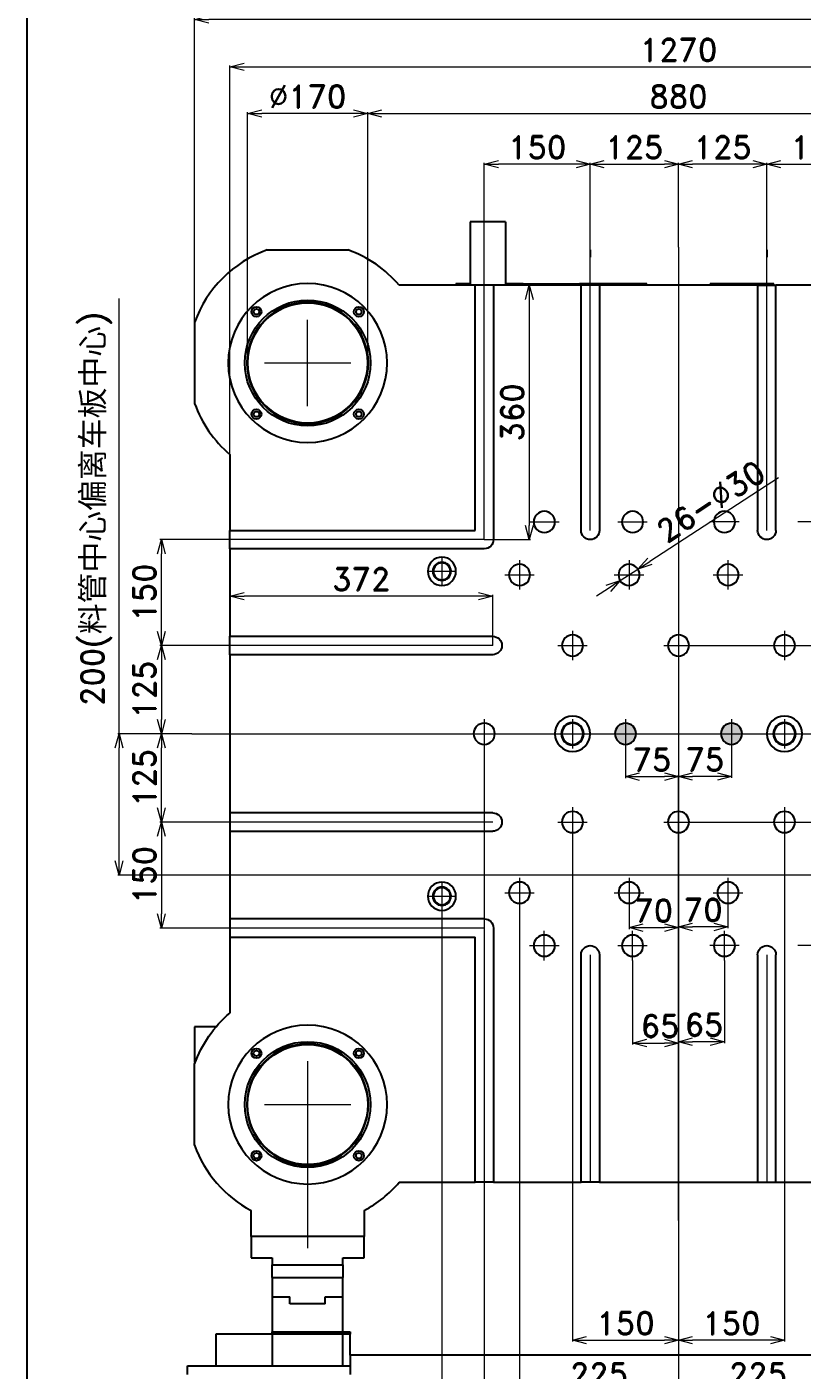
# Model space of a CAD drawing. Header units: millimetres. Extents: x 5879 to 7654, y 1659 to 2913.
# Drawn here: x 5903.2 to 6177.6, y 2195.5 to 2671 of the extents above; entities that cross this region are included whole.
import ezdxf
from ezdxf.lldxf.tags import DXFTag

# ---------------------------------------------------------------- set-up
doc = ezdxf.new("R2010")
doc.units = ezdxf.units.MM
doc.header["$MEASUREMENT"] = 0
doc.layers.add('cen', color=1, linetype='CENTER')
doc.layers.add('dim', color=3, linetype='Continuous')
doc.styles.add('mds', font='romand.shx', dxfattribs={"bigfont": 'chineset.shx'})
tags = doc.linetypes.add('CENTER', pattern=[2, 1.25, -0.25, 0.25, -0.25]).pattern_tags.tags
tags[10:11] = [DXFTag(74, 4), DXFTag(75, 0), DXFTag(340, '0'), DXFTag(46, 0.0), DXFTag(50, 0.0), DXFTag(44, 0.0), DXFTag(45, 0.0)]
tags[8:9] = [DXFTag(74, 4), DXFTag(75, 0), DXFTag(340, '0'), DXFTag(46, 0.0), DXFTag(50, 0.0), DXFTag(44, 0.0), DXFTag(45, 0.0)]
tags[6:7] = [DXFTag(74, 4), DXFTag(75, 0), DXFTag(340, '0'), DXFTag(46, 0.0), DXFTag(50, 0.0), DXFTag(44, 0.0), DXFTag(45, 0.0)]
tags[4:5] = [DXFTag(74, 4), DXFTag(75, 0), DXFTag(340, '0'), DXFTag(46, 0.0), DXFTag(50, 0.0), DXFTag(44, 0.0), DXFTag(45, 0.0)]
doc.dimstyles.new('MDS4-0000', dxfattribs={"dimtxt": 8, "dimasz": 5, "dimexe": 0.5, "dimexo": 0, "dimgap": 2, "dimtad": 1, "dimdec": 1, "dimlfac": 4, "dimzin": 9, "dimdsep": 46, "dimtxsty": 'mds', "dimblk": 'OPEN30', "dimcen": 0, "dimclrd": 3, "dimclre": 3, "dimclrt": 3, "dimazin": 2, "dimtfac": 0.75, "dimtdec": 1, "dimtmove": 0, "dimatfit": 3, "dimldrblk": 'OPEN30', "dimfxl": 1, "dimtolj": 1, "dimtzin": 0, "dimlwd": 9, "dimlwe": 9, "dimarcsym": 0})

# ---------------------------------------------------------------- blocks, each defined once
blk = doc.blocks.new('_Open30')
at = {"color": 0, "linetype": 'ByBlock', "lineweight": -2}
for p, q in [((-1, 0.268), (0, 0)), ((0, 0), (-1, -0.268)), ((0, 0), (-1, 0))]:
    blk.add_line(p, q, dxfattribs=at)
blk = doc.blocks.new('*D44')
at = {"layer": 'Defpoints', "color": 0}
for p in [(5935.89, 2420.76), (5961.59, 2420.76), (5962.8, 2370.76)]:
    blk.add_point(p, dxfattribs=at)
at = {"layer": 'dim', "color": 3, "lineweight": 9}
for p, q in [((5935.89, 2420.76), (5935.89, 2574.78)), ((5961.59, 2420.76), (5935.39, 2420.76)), ((5935.89, 2375.76), (5935.89, 2415.76)), ((5962.8, 2370.76), (5935.39, 2370.76))]:
    blk.add_line(p, q, dxfattribs=at)
at = {"layer": 'dim', "color": 3, "lineweight": 9, "xscale": 5, "yscale": 5, "zscale": 5}
for p, rotation in [((5935.89, 2420.76), 90), ((5935.89, 2370.76), 270)]:
    blk.add_blockref('_Open30', p, dxfattribs=dict(at, rotation=rotation))
at = {"layer": 'dim', "color": 3, "insert": (5927.8, 2500.27), "char_height": 8, "attachment_point": 5, "rotation": 90, "style": 'mds'}
blk.add_mtext('\\A1;200({\\fNSimSun|b0|i0|c134|p49;料管中心偏离车板中心})', dxfattribs=at)
blk = doc.blocks.new('*D43')
at = {"layer": 'Defpoints', "color": 0}
for p in [(6119.51, 2479.06), (6113.22, 2474.97)]:
    blk.add_point(p, dxfattribs=at)
at = {"layer": 'dim', "color": 3, "lineweight": 9}
for p, q in [((6169.24, 2511.41), (6123.7, 2481.78)), ((6113.22, 2474.97), (6119.51, 2479.06)), ((6109.03, 2472.24), (6104.84, 2469.52))]:
    blk.add_line(p, q, dxfattribs=at)
at = {"layer": 'dim', "color": 3, "lineweight": 9, "xscale": 5, "yscale": 5, "zscale": 5}
for p, rotation in [((6119.51, 2479.06), 213.0411371684377), ((6113.22, 2474.97), 33.04113716843772)]:
    blk.add_blockref('_Open30', p, dxfattribs=dict(at, rotation=rotation))
at = {"layer": 'dim', "color": 3, "insert": (6145.3, 2502.99), "char_height": 8, "attachment_point": 5, "rotation": 33.0411, "style": 'mds'}
blk.add_mtext('\\A1;{\\Fromand,chineset|c134;26}-{\\Fromand,chineset|c134;∅30}', dxfattribs=at)
blk = doc.blocks.new('*D42')
at = {"layer": 'Defpoints', "color": 0}
for p in [(5975.11, 2469.46), (5975.11, 2469.46), (6068.11, 2452.01)]:
    blk.add_point(p, dxfattribs=at)
at = {"layer": 'dim', "color": 3, "lineweight": 9}
for p, q in [((5975.11, 2469.46), (5975.11, 2469.96)), ((6063.11, 2469.46), (5980.11, 2469.46)), ((6068.11, 2452.01), (6068.11, 2469.96))]:
    blk.add_line(p, q, dxfattribs=at)
at = {"layer": 'dim', "color": 3, "lineweight": 9, "xscale": 5, "yscale": 5, "zscale": 5, "rotation": 180}
blk.add_blockref('_Open30', (5975.11, 2469.46), dxfattribs=at)
at = {"layer": 'dim', "color": 3, "lineweight": 9, "xscale": 5, "yscale": 5, "zscale": 5}
blk.add_blockref('_Open30', (6068.11, 2469.46), dxfattribs=at)
at = {"layer": 'dim', "color": 3, "insert": (6021.61, 2475.46), "char_height": 8, "attachment_point": 5, "style": 'mds'}
blk.add_mtext('\\A1;372', dxfattribs=at)
blk = doc.blocks.new('*D41')
at = {"layer": 'Defpoints', "color": 0}
for p in [(6068.36, 2579.51), (6065.11, 2489.51), (6081.04, 2489.51)]:
    blk.add_point(p, dxfattribs=at)
at = {"layer": 'dim', "color": 3, "lineweight": 9}
for p, q in [((6068.36, 2579.51), (6081.54, 2579.51)), ((6081.04, 2574.51), (6081.04, 2494.51)), ((6065.11, 2489.51), (6081.54, 2489.51))]:
    blk.add_line(p, q, dxfattribs=at)
at = {"layer": 'dim', "color": 3, "lineweight": 9, "xscale": 5, "yscale": 5, "zscale": 5}
for p, rotation in [((6081.04, 2579.51), 90), ((6081.04, 2489.51), 270)]:
    blk.add_blockref('_Open30', p, dxfattribs=dict(at, rotation=rotation))
at = {"layer": 'dim', "color": 3, "insert": (6075.04, 2534.51), "char_height": 8, "attachment_point": 5, "rotation": 90, "style": 'mds'}
blk.add_mtext('\\A1;360', dxfattribs=at)
blk = doc.blocks.new('*D30')
at = {"layer": 'Defpoints', "color": 0}
for p in [(6151.36, 2359.3), (6133.86, 2352.41), (6133.86, 2248.49)]:
    blk.add_point(p, dxfattribs=at)
at = {"layer": 'dim', "color": 3, "lineweight": 9}
for p, q in [((6151.36, 2359.3), (6151.36, 2351.91)), ((6133.86, 2248.49), (6133.86, 2352.91)), ((6146.36, 2352.41), (6138.86, 2352.41))]:
    blk.add_line(p, q, dxfattribs=at)
at = {"layer": 'dim', "color": 3, "lineweight": 9, "xscale": 5, "yscale": 5, "zscale": 5, "rotation": 180}
blk.add_blockref('_Open30', (6133.86, 2352.41), dxfattribs=at)
at = {"layer": 'dim', "color": 3, "lineweight": 9, "xscale": 5, "yscale": 5, "zscale": 5}
blk.add_blockref('_Open30', (6151.36, 2352.41), dxfattribs=at)
at = {"layer": 'dim', "color": 3, "insert": (6142.61, 2358.41), "char_height": 8, "attachment_point": 5, "style": 'mds'}
blk.add_mtext('\\A1;70', dxfattribs=at)
blk = doc.blocks.new('*D31')
at = {"layer": 'Defpoints', "color": 0}
for p in [(6152.61, 2415.55), (6133.86, 2405.64), (6133.86, 2248.49)]:
    blk.add_point(p, dxfattribs=at)
at = {"layer": 'dim', "color": 3, "lineweight": 9}
for p, q in [((6152.61, 2415.55), (6152.61, 2405.14)), ((6133.86, 2248.49), (6133.86, 2406.14)), ((6147.61, 2405.64), (6138.86, 2405.64))]:
    blk.add_line(p, q, dxfattribs=at)
at = {"layer": 'dim', "color": 3, "lineweight": 9, "xscale": 5, "yscale": 5, "zscale": 5, "rotation": 180}
blk.add_blockref('_Open30', (6133.86, 2405.64), dxfattribs=at)
at = {"layer": 'dim', "color": 3, "lineweight": 9, "xscale": 5, "yscale": 5, "zscale": 5}
blk.add_blockref('_Open30', (6152.61, 2405.64), dxfattribs=at)
at = {"layer": 'dim', "color": 3, "insert": (6143.24, 2411.64), "char_height": 8, "attachment_point": 5, "style": 'mds'}
blk.add_mtext('\\A1;75', dxfattribs=at)
blk = doc.blocks.new('*D32')
at = {"layer": 'Defpoints', "color": 0}
for p in [(6171.36, 2384.3), (6133.86, 2248.49), (6133.86, 2206.12)]:
    blk.add_point(p, dxfattribs=at)
at = {"layer": 'dim', "color": 3, "lineweight": 9}
for p, q in [((6171.36, 2384.3), (6171.36, 2205.62)), ((6133.86, 2248.49), (6133.86, 2205.62)), ((6166.36, 2206.12), (6138.86, 2206.12))]:
    blk.add_line(p, q, dxfattribs=at)
at = {"layer": 'dim', "color": 3, "lineweight": 9, "xscale": 5, "yscale": 5, "zscale": 5, "rotation": 180}
blk.add_blockref('_Open30', (6133.86, 2206.12), dxfattribs=at)
at = {"layer": 'dim', "color": 3, "lineweight": 9, "xscale": 5, "yscale": 5, "zscale": 5}
blk.add_blockref('_Open30', (6171.36, 2206.12), dxfattribs=at)
at = {"layer": 'dim', "color": 3, "insert": (6152.61, 2212.12), "char_height": 8, "attachment_point": 5, "style": 'mds'}
blk.add_mtext('\\A1;150', dxfattribs=at)
blk = doc.blocks.new('*D33')
at = {"layer": 'Defpoints', "color": 0}
for p in [(6190.11, 2359.3), (6133.86, 2248.49), (6190.11, 2188.02)]:
    blk.add_point(p, dxfattribs=at)
at = {"layer": 'dim', "color": 3, "lineweight": 9}
for p, q in [((6190.11, 2359.3), (6190.11, 2187.52)), ((6133.86, 2248.49), (6133.86, 2187.52)), ((6138.86, 2188.02), (6185.11, 2188.02))]:
    blk.add_line(p, q, dxfattribs=at)
at = {"layer": 'dim', "color": 3, "lineweight": 9, "xscale": 5, "yscale": 5, "zscale": 5, "rotation": 180}
blk.add_blockref('_Open30', (6133.86, 2188.02), dxfattribs=at)
at = {"layer": 'dim', "color": 3, "lineweight": 9, "xscale": 5, "yscale": 5, "zscale": 5}
blk.add_blockref('_Open30', (6190.11, 2188.02), dxfattribs=at)
at = {"layer": 'dim', "color": 3, "insert": (6161.99, 2194.02), "char_height": 8, "attachment_point": 5, "style": 'mds'}
blk.add_mtext('\\A1;225', dxfattribs=at)
blk = doc.blocks.new('*D34')
at = {"layer": 'Defpoints', "color": 0}
for p in [(6202.61, 2415.55), (6133.86, 2248.49), (6133.86, 2172.44)]:
    blk.add_point(p, dxfattribs=at)
at = {"layer": 'dim', "color": 3, "lineweight": 9}
for p, q in [((6202.61, 2415.55), (6202.61, 2171.94)), ((6133.86, 2248.49), (6133.86, 2171.94)), ((6197.61, 2172.44), (6138.86, 2172.44))]:
    blk.add_line(p, q, dxfattribs=at)
at = {"layer": 'dim', "color": 3, "lineweight": 9, "xscale": 5, "yscale": 5, "zscale": 5, "rotation": 180}
blk.add_blockref('_Open30', (6133.86, 2172.44), dxfattribs=at)
at = {"layer": 'dim', "color": 3, "lineweight": 9, "xscale": 5, "yscale": 5, "zscale": 5}
blk.add_blockref('_Open30', (6202.61, 2172.44), dxfattribs=at)
at = {"layer": 'dim', "color": 3, "insert": (6168.24, 2178.44), "char_height": 8, "attachment_point": 5, "style": 'mds'}
blk.add_mtext('\\A1;275', dxfattribs=at)
blk = doc.blocks.new('*D35')
at = {"layer": 'Defpoints', "color": 0}
for p in [(6217.61, 2358.05), (6133.86, 2248.49), (6133.86, 2155.16)]:
    blk.add_point(p, dxfattribs=at)
at = {"layer": 'dim', "color": 3, "lineweight": 9}
for p, q in [((6217.61, 2358.05), (6217.61, 2154.66)), ((6133.86, 2248.49), (6133.86, 2154.66)), ((6212.61, 2155.16), (6138.86, 2155.16))]:
    blk.add_line(p, q, dxfattribs=at)
at = {"layer": 'dim', "color": 3, "lineweight": 9, "xscale": 5, "yscale": 5, "zscale": 5, "rotation": 180}
blk.add_blockref('_Open30', (6133.86, 2155.16), dxfattribs=at)
at = {"layer": 'dim', "color": 3, "lineweight": 9, "xscale": 5, "yscale": 5, "zscale": 5}
blk.add_blockref('_Open30', (6217.61, 2155.16), dxfattribs=at)
at = {"layer": 'dim', "color": 3, "insert": (6175.74, 2161.16), "char_height": 8, "attachment_point": 5, "style": 'mds'}
blk.add_mtext('\\A1;335', dxfattribs=at)
blk = doc.blocks.new('*D29')
at = {"layer": 'Defpoints', "color": 0}
for p in [(6050.11, 2358.05), (6133.86, 2248.49), (6133.86, 2155.16)]:
    blk.add_point(p, dxfattribs=at)
at = {"layer": 'dim', "color": 3, "lineweight": 9}
for p, q in [((6050.11, 2358.05), (6050.11, 2154.66)), ((6133.86, 2248.49), (6133.86, 2154.66)), ((6055.11, 2155.16), (6128.86, 2155.16))]:
    blk.add_line(p, q, dxfattribs=at)
at = {"layer": 'dim', "color": 3, "lineweight": 9, "xscale": 5, "yscale": 5, "zscale": 5, "rotation": 180}
blk.add_blockref('_Open30', (6050.11, 2155.16), dxfattribs=at)
at = {"layer": 'dim', "color": 3, "lineweight": 9, "xscale": 5, "yscale": 5, "zscale": 5}
blk.add_blockref('_Open30', (6133.86, 2155.16), dxfattribs=at)
at = {"layer": 'dim', "color": 3, "insert": (6091.99, 2161.16), "char_height": 8, "attachment_point": 5, "style": 'mds'}
blk.add_mtext('\\A1;335', dxfattribs=at)
blk = doc.blocks.new('*D28')
at = {"layer": 'Defpoints', "color": 0}
for p in [(6065.11, 2415.55), (6133.86, 2248.49), (6133.86, 2172.44)]:
    blk.add_point(p, dxfattribs=at)
at = {"layer": 'dim', "color": 3, "lineweight": 9}
for p, q in [((6065.11, 2415.55), (6065.11, 2171.94)), ((6133.86, 2248.49), (6133.86, 2171.94)), ((6070.11, 2172.44), (6128.86, 2172.44))]:
    blk.add_line(p, q, dxfattribs=at)
at = {"layer": 'dim', "color": 3, "lineweight": 9, "xscale": 5, "yscale": 5, "zscale": 5, "rotation": 180}
blk.add_blockref('_Open30', (6065.11, 2172.44), dxfattribs=at)
at = {"layer": 'dim', "color": 3, "lineweight": 9, "xscale": 5, "yscale": 5, "zscale": 5}
blk.add_blockref('_Open30', (6133.86, 2172.44), dxfattribs=at)
at = {"layer": 'dim', "color": 3, "insert": (6099.49, 2178.44), "char_height": 8, "attachment_point": 5, "style": 'mds'}
blk.add_mtext('\\A1;275', dxfattribs=at)
blk = doc.blocks.new('*D27')
at = {"layer": 'Defpoints', "color": 0}
for p in [(6077.61, 2359.3), (6133.86, 2248.49), (6077.61, 2188.02)]:
    blk.add_point(p, dxfattribs=at)
at = {"layer": 'dim', "color": 3, "lineweight": 9}
for p, q in [((6077.61, 2359.3), (6077.61, 2187.52)), ((6133.86, 2248.49), (6133.86, 2187.52)), ((6128.86, 2188.02), (6082.61, 2188.02))]:
    blk.add_line(p, q, dxfattribs=at)
at = {"layer": 'dim', "color": 3, "lineweight": 9, "xscale": 5, "yscale": 5, "zscale": 5, "rotation": 180}
blk.add_blockref('_Open30', (6077.61, 2188.02), dxfattribs=at)
at = {"layer": 'dim', "color": 3, "lineweight": 9, "xscale": 5, "yscale": 5, "zscale": 5}
blk.add_blockref('_Open30', (6133.86, 2188.02), dxfattribs=at)
at = {"layer": 'dim', "color": 3, "insert": (6105.74, 2194.02), "char_height": 8, "attachment_point": 5, "style": 'mds'}
blk.add_mtext('\\A1;225', dxfattribs=at)
blk = doc.blocks.new('*D26')
at = {"layer": 'Defpoints', "color": 0}
for p in [(6096.36, 2384.3), (6133.86, 2248.49), (6133.86, 2206.12)]:
    blk.add_point(p, dxfattribs=at)
at = {"layer": 'dim', "color": 3, "lineweight": 9}
for p, q in [((6096.36, 2384.3), (6096.36, 2205.62)), ((6133.86, 2248.49), (6133.86, 2205.62)), ((6101.36, 2206.12), (6128.86, 2206.12))]:
    blk.add_line(p, q, dxfattribs=at)
at = {"layer": 'dim', "color": 3, "lineweight": 9, "xscale": 5, "yscale": 5, "zscale": 5, "rotation": 180}
blk.add_blockref('_Open30', (6096.36, 2206.12), dxfattribs=at)
at = {"layer": 'dim', "color": 3, "lineweight": 9, "xscale": 5, "yscale": 5, "zscale": 5}
blk.add_blockref('_Open30', (6133.86, 2206.12), dxfattribs=at)
at = {"layer": 'dim', "color": 3, "insert": (6115.11, 2212.12), "char_height": 8, "attachment_point": 5, "style": 'mds'}
blk.add_mtext('\\A1;150', dxfattribs=at)
blk = doc.blocks.new('*D25')
at = {"layer": 'Defpoints', "color": 0}
for p in [(6115.11, 2415.55), (6133.86, 2405.59), (6133.86, 2248.49)]:
    blk.add_point(p, dxfattribs=at)
at = {"layer": 'dim', "color": 3, "lineweight": 9}
for p, q in [((6115.11, 2415.55), (6115.11, 2405.09)), ((6133.86, 2248.49), (6133.86, 2406.09)), ((6120.11, 2405.59), (6128.86, 2405.59))]:
    blk.add_line(p, q, dxfattribs=at)
at = {"layer": 'dim', "color": 3, "lineweight": 9, "xscale": 5, "yscale": 5, "zscale": 5, "rotation": 180}
blk.add_blockref('_Open30', (6115.11, 2405.59), dxfattribs=at)
at = {"layer": 'dim', "color": 3, "lineweight": 9, "xscale": 5, "yscale": 5, "zscale": 5}
blk.add_blockref('_Open30', (6133.86, 2405.59), dxfattribs=at)
at = {"layer": 'dim', "color": 3, "insert": (6124.49, 2411.59), "char_height": 8, "attachment_point": 5, "style": 'mds'}
blk.add_mtext('\\A1;75', dxfattribs=at)
blk = doc.blocks.new('*D24')
at = {"layer": 'Defpoints', "color": 0}
for p in [(6116.36, 2359.3), (6133.86, 2352.15), (6133.86, 2248.49)]:
    blk.add_point(p, dxfattribs=at)
at = {"layer": 'dim', "color": 3, "lineweight": 9}
for p, q in [((6116.36, 2359.3), (6116.36, 2351.65)), ((6121.36, 2352.15), (6128.86, 2352.15)), ((6133.86, 2248.49), (6133.86, 2352.65))]:
    blk.add_line(p, q, dxfattribs=at)
at = {"layer": 'dim', "color": 3, "lineweight": 9, "xscale": 5, "yscale": 5, "zscale": 5, "rotation": 180}
blk.add_blockref('_Open30', (6116.36, 2352.15), dxfattribs=at)
at = {"layer": 'dim', "color": 3, "lineweight": 9, "xscale": 5, "yscale": 5, "zscale": 5}
blk.add_blockref('_Open30', (6133.86, 2352.15), dxfattribs=at)
at = {"layer": 'dim', "color": 3, "insert": (6125.11, 2358.15), "char_height": 8, "attachment_point": 5, "style": 'mds'}
blk.add_mtext('\\A1;70', dxfattribs=at)
blk = doc.blocks.new('*D19')
at = {"layer": 'Defpoints', "color": 0}
for p in [(6306.13, 2420.76), (6139.08, 2389.51), (6324, 2389.51)]:
    blk.add_point(p, dxfattribs=at)
at = {"layer": 'dim', "color": 3, "lineweight": 9}
for p, q in [((6306.13, 2420.76), (6324.5, 2420.76)), ((6324, 2415.76), (6324, 2394.51)), ((6139.08, 2389.51), (6324.5, 2389.51))]:
    blk.add_line(p, q, dxfattribs=at)
at = {"layer": 'dim', "color": 3, "lineweight": 9, "xscale": 5, "yscale": 5, "zscale": 5}
for p, rotation in [((6324, 2420.76), 90), ((6324, 2389.51), 270)]:
    blk.add_blockref('_Open30', p, dxfattribs=dict(at, rotation=rotation))
at = {"layer": 'dim', "color": 3, "insert": (6318, 2405.14), "char_height": 8, "attachment_point": 5, "rotation": 90, "style": 'mds'}
blk.add_mtext('\\A1;125', dxfattribs=at)
blk = doc.blocks.new('*D18')
at = {"layer": 'Defpoints', "color": 0}
for p in [(6139.08, 2452.01), (6324, 2452.01), (6306.13, 2420.76)]:
    blk.add_point(p, dxfattribs=at)
at = {"layer": 'dim', "color": 3, "lineweight": 9}
for p, q in [((6139.08, 2452.01), (6324.5, 2452.01)), ((6324, 2425.76), (6324, 2447.01)), ((6306.13, 2420.76), (6324.5, 2420.76))]:
    blk.add_line(p, q, dxfattribs=at)
at = {"layer": 'dim', "color": 3, "lineweight": 9, "xscale": 5, "yscale": 5, "zscale": 5}
for p, rotation in [((6324, 2452.01), 90), ((6324, 2420.76), 270)]:
    blk.add_blockref('_Open30', p, dxfattribs=dict(at, rotation=rotation))
at = {"layer": 'dim', "color": 3, "insert": (6318, 2436.39), "char_height": 8, "attachment_point": 5, "rotation": 90, "style": 'mds'}
blk.add_mtext('\\A1;125', dxfattribs=at)
blk = doc.blocks.new('*D16')
at = {"layer": 'Defpoints', "color": 0}
for p in [(5950.84, 2420.76), (5961.59, 2420.76), (5975.11, 2389.51)]:
    blk.add_point(p, dxfattribs=at)
at = {"layer": 'dim', "color": 3, "lineweight": 9}
for p, q in [((5961.59, 2420.76), (5950.34, 2420.76)), ((5950.84, 2394.51), (5950.84, 2415.76)), ((5975.11, 2389.51), (5950.34, 2389.51))]:
    blk.add_line(p, q, dxfattribs=at)
at = {"layer": 'dim', "color": 3, "lineweight": 9, "xscale": 5, "yscale": 5, "zscale": 5}
for p, rotation in [((5950.84, 2420.76), 90), ((5950.84, 2389.51), 270)]:
    blk.add_blockref('_Open30', p, dxfattribs=dict(at, rotation=rotation))
at = {"layer": 'dim', "color": 3, "insert": (5944.84, 2405.14), "char_height": 8, "attachment_point": 5, "rotation": 90, "style": 'mds'}
blk.add_mtext('\\A1;125', dxfattribs=at)
blk = doc.blocks.new('*D17')
at = {"layer": 'Defpoints', "color": 0}
for p in [(5975.11, 2389.51), (5950.84, 2352.01), (5975.11, 2352.01)]:
    blk.add_point(p, dxfattribs=at)
at = {"layer": 'dim', "color": 3, "lineweight": 9}
for p, q in [((5975.11, 2389.51), (5950.34, 2389.51)), ((5950.84, 2384.51), (5950.84, 2357.01)), ((5975.11, 2352.01), (5950.34, 2352.01))]:
    blk.add_line(p, q, dxfattribs=at)
at = {"layer": 'dim', "color": 3, "lineweight": 9, "xscale": 5, "yscale": 5, "zscale": 5}
for p, rotation in [((5950.84, 2389.51), 90), ((5950.84, 2352.01), 270)]:
    blk.add_blockref('_Open30', p, dxfattribs=dict(at, rotation=rotation))
at = {"layer": 'dim', "color": 3, "insert": (5944.84, 2370.76), "char_height": 8, "attachment_point": 5, "rotation": 90, "style": 'mds'}
blk.add_mtext('\\A1;150', dxfattribs=at)
blk = doc.blocks.new('*D15')
at = {"layer": 'Defpoints', "color": 0}
for p in [(5950.84, 2489.51), (5975.11, 2489.51), (5975.11, 2452.01)]:
    blk.add_point(p, dxfattribs=at)
at = {"layer": 'dim', "color": 3, "lineweight": 9}
for p, q in [((5975.11, 2489.51), (5950.34, 2489.51)), ((5950.84, 2457.01), (5950.84, 2484.51)), ((5975.11, 2452.01), (5950.34, 2452.01))]:
    blk.add_line(p, q, dxfattribs=at)
at = {"layer": 'dim', "color": 3, "lineweight": 9, "xscale": 5, "yscale": 5, "zscale": 5}
for p, rotation in [((5950.84, 2489.51), 90), ((5950.84, 2452.01), 270)]:
    blk.add_blockref('_Open30', p, dxfattribs=dict(at, rotation=rotation))
at = {"layer": 'dim', "color": 3, "insert": (5944.84, 2470.76), "char_height": 8, "attachment_point": 5, "rotation": 90, "style": 'mds'}
blk.add_mtext('\\A1;150', dxfattribs=at)
blk = doc.blocks.new('*D14')
at = {"layer": 'Defpoints', "color": 0}
for p in [(5975.11, 2452.01), (5950.84, 2420.76), (5961.59, 2420.76)]:
    blk.add_point(p, dxfattribs=at)
at = {"layer": 'dim', "color": 3, "lineweight": 9}
for p, q in [((5975.11, 2452.01), (5950.34, 2452.01)), ((5950.84, 2447.01), (5950.84, 2425.76)), ((5961.59, 2420.76), (5950.34, 2420.76))]:
    blk.add_line(p, q, dxfattribs=at)
at = {"layer": 'dim', "color": 3, "lineweight": 9, "xscale": 5, "yscale": 5, "zscale": 5}
for p, rotation in [((5950.84, 2452.01), 90), ((5950.84, 2420.76), 270)]:
    blk.add_blockref('_Open30', p, dxfattribs=dict(at, rotation=rotation))
at = {"layer": 'dim', "color": 3, "insert": (5944.84, 2436.39), "char_height": 8, "attachment_point": 5, "rotation": 90, "style": 'mds'}
blk.add_mtext('\\A1;125', dxfattribs=at)
blk = doc.blocks.new('*D13')
at = {"layer": 'Defpoints', "color": 0}
for p in [(5962.61, 2673.6), (5962.61, 2566.37), (6305.11, 2566.37)]:
    blk.add_point(p, dxfattribs=at)
at = {"layer": 'dim', "color": 3, "lineweight": 9}
for p, q in [((5962.61, 2566.37), (5962.61, 2674.1)), ((6300.11, 2673.6), (5967.61, 2673.6)), ((6305.11, 2566.37), (6305.11, 2674.1))]:
    blk.add_line(p, q, dxfattribs=at)
at = {"layer": 'dim', "color": 3, "lineweight": 9, "xscale": 5, "yscale": 5, "zscale": 5, "rotation": 180}
blk.add_blockref('_Open30', (5962.61, 2673.6), dxfattribs=at)
at = {"layer": 'dim', "color": 3, "lineweight": 9, "xscale": 5, "yscale": 5, "zscale": 5}
blk.add_blockref('_Open30', (6305.11, 2673.6), dxfattribs=at)
at = {"layer": 'dim', "color": 3, "insert": (6133.86, 2679.6), "char_height": 8, "attachment_point": 5, "style": 'mds'}
blk.add_mtext('\\A1;1370', dxfattribs=at)
blk = doc.blocks.new('*D12')
at = {"layer": 'Defpoints', "color": 0}
for p in [(6292.61, 2656.83), (5975.11, 2519.61), (6292.61, 2519.61)]:
    blk.add_point(p, dxfattribs=at)
at = {"layer": 'dim', "color": 3, "lineweight": 9}
for p, q in [((5975.11, 2519.61), (5975.11, 2657.33)), ((5980.11, 2656.83), (6287.61, 2656.83)), ((6292.61, 2519.61), (6292.61, 2657.33))]:
    blk.add_line(p, q, dxfattribs=at)
at = {"layer": 'dim', "color": 3, "lineweight": 9, "xscale": 5, "yscale": 5, "zscale": 5, "rotation": 180}
blk.add_blockref('_Open30', (5975.11, 2656.83), dxfattribs=at)
at = {"layer": 'dim', "color": 3, "lineweight": 9, "xscale": 5, "yscale": 5, "zscale": 5}
blk.add_blockref('_Open30', (6292.61, 2656.83), dxfattribs=at)
at = {"layer": 'dim', "color": 3, "insert": (6133.86, 2662.83), "char_height": 8, "attachment_point": 5, "style": 'mds'}
blk.add_mtext('\\A1;1270', dxfattribs=at)
blk = doc.blocks.new('*D11')
at = {"layer": 'Defpoints', "color": 0}
for p in [(5981.36, 2640.32), (5981.36, 2552.01), (6023.86, 2552.01)]:
    blk.add_point(p, dxfattribs=at)
at = {"layer": 'dim', "color": 3, "lineweight": 9}
for p, q in [((5981.36, 2552.01), (5981.36, 2640.82)), ((6018.86, 2640.32), (5986.36, 2640.32)), ((6023.86, 2552.01), (6023.86, 2640.82))]:
    blk.add_line(p, q, dxfattribs=at)
at = {"layer": 'dim', "color": 3, "lineweight": 9, "xscale": 5, "yscale": 5, "zscale": 5, "rotation": 180}
blk.add_blockref('_Open30', (5981.36, 2640.32), dxfattribs=at)
at = {"layer": 'dim', "color": 3, "lineweight": 9, "xscale": 5, "yscale": 5, "zscale": 5}
blk.add_blockref('_Open30', (6023.86, 2640.32), dxfattribs=at)
at = {"layer": 'dim', "color": 3, "insert": (6002.61, 2646.32), "char_height": 8, "attachment_point": 5, "style": 'mds'}
blk.add_mtext('\\A1;%%c170', dxfattribs=at)
blk = doc.blocks.new('*D9')
at = {"layer": 'Defpoints', "color": 0}
for p in [(6243.86, 2640.32), (6023.86, 2552.01), (6243.86, 2552.01)]:
    blk.add_point(p, dxfattribs=at)
at = {"layer": 'dim', "color": 3, "lineweight": 9}
for p, q in [((6023.86, 2552.01), (6023.86, 2640.82)), ((6028.86, 2640.32), (6238.86, 2640.32)), ((6243.86, 2552.01), (6243.86, 2640.82))]:
    blk.add_line(p, q, dxfattribs=at)
at = {"layer": 'dim', "color": 3, "lineweight": 9, "xscale": 5, "yscale": 5, "zscale": 5, "rotation": 180}
blk.add_blockref('_Open30', (6023.86, 2640.32), dxfattribs=at)
at = {"layer": 'dim', "color": 3, "lineweight": 9, "xscale": 5, "yscale": 5, "zscale": 5}
blk.add_blockref('_Open30', (6243.86, 2640.32), dxfattribs=at)
at = {"layer": 'dim', "color": 3, "insert": (6133.86, 2646.32), "char_height": 8, "attachment_point": 5, "style": 'mds'}
blk.add_mtext('\\A1;880', dxfattribs=at)
blk = doc.blocks.new('*D7')
at = {"layer": 'Defpoints', "color": 0}
for p in [(6133.86, 2622.37), (6133.86, 2593.03), (6165.11, 2579.51)]:
    blk.add_point(p, dxfattribs=at)
at = {"layer": 'dim', "color": 3, "lineweight": 9}
for p, q in [((6133.86, 2593.03), (6133.86, 2622.87)), ((6160.11, 2622.37), (6138.86, 2622.37)), ((6165.11, 2579.51), (6165.11, 2622.87))]:
    blk.add_line(p, q, dxfattribs=at)
at = {"layer": 'dim', "color": 3, "lineweight": 9, "xscale": 5, "yscale": 5, "zscale": 5, "rotation": 180}
blk.add_blockref('_Open30', (6133.86, 2622.37), dxfattribs=at)
at = {"layer": 'dim', "color": 3, "lineweight": 9, "xscale": 5, "yscale": 5, "zscale": 5}
blk.add_blockref('_Open30', (6165.11, 2622.37), dxfattribs=at)
at = {"layer": 'dim', "color": 3, "insert": (6149.49, 2628.37), "char_height": 8, "attachment_point": 5, "style": 'mds'}
blk.add_mtext('\\A1;125', dxfattribs=at)
blk = doc.blocks.new('*D8')
at = {"layer": 'Defpoints', "color": 0}
for p in [(6202.61, 2622.37), (6165.11, 2579.51), (6202.61, 2579.51)]:
    blk.add_point(p, dxfattribs=at)
at = {"layer": 'dim', "color": 3, "lineweight": 9}
for p, q in [((6165.11, 2579.51), (6165.11, 2622.87)), ((6170.11, 2622.37), (6197.61, 2622.37)), ((6202.61, 2579.51), (6202.61, 2622.87))]:
    blk.add_line(p, q, dxfattribs=at)
at = {"layer": 'dim', "color": 3, "lineweight": 9, "xscale": 5, "yscale": 5, "zscale": 5, "rotation": 180}
blk.add_blockref('_Open30', (6165.11, 2622.37), dxfattribs=at)
at = {"layer": 'dim', "color": 3, "lineweight": 9, "xscale": 5, "yscale": 5, "zscale": 5}
blk.add_blockref('_Open30', (6202.61, 2622.37), dxfattribs=at)
at = {"layer": 'dim', "color": 3, "insert": (6183.86, 2628.37), "char_height": 8, "attachment_point": 5, "style": 'mds'}
blk.add_mtext('\\A1;150', dxfattribs=at)
blk = doc.blocks.new('*D6')
at = {"layer": 'Defpoints', "color": 0}
for p in [(6065.11, 2622.37), (6065.11, 2579.51), (6102.61, 2579.51)]:
    blk.add_point(p, dxfattribs=at)
at = {"layer": 'dim', "color": 3, "lineweight": 9}
for p, q in [((6065.11, 2579.51), (6065.11, 2622.87)), ((6097.61, 2622.37), (6070.11, 2622.37)), ((6102.61, 2579.51), (6102.61, 2622.87))]:
    blk.add_line(p, q, dxfattribs=at)
at = {"layer": 'dim', "color": 3, "lineweight": 9, "xscale": 5, "yscale": 5, "zscale": 5, "rotation": 180}
blk.add_blockref('_Open30', (6065.11, 2622.37), dxfattribs=at)
at = {"layer": 'dim', "color": 3, "lineweight": 9, "xscale": 5, "yscale": 5, "zscale": 5}
blk.add_blockref('_Open30', (6102.61, 2622.37), dxfattribs=at)
at = {"layer": 'dim', "color": 3, "insert": (6083.86, 2628.37), "char_height": 8, "attachment_point": 5, "style": 'mds'}
blk.add_mtext('\\A1;150', dxfattribs=at)
blk = doc.blocks.new('*D5')
at = {"layer": 'Defpoints', "color": 0}
for p in [(6133.86, 2622.37), (6133.86, 2593.03), (6102.61, 2579.51)]:
    blk.add_point(p, dxfattribs=at)
at = {"layer": 'dim', "color": 3, "lineweight": 9}
for p, q in [((6102.61, 2579.51), (6102.61, 2622.87)), ((6107.61, 2622.37), (6128.86, 2622.37)), ((6133.86, 2593.03), (6133.86, 2622.87))]:
    blk.add_line(p, q, dxfattribs=at)
at = {"layer": 'dim', "color": 3, "lineweight": 9, "xscale": 5, "yscale": 5, "zscale": 5, "rotation": 180}
blk.add_blockref('_Open30', (6102.61, 2622.37), dxfattribs=at)
at = {"layer": 'dim', "color": 3, "lineweight": 9, "xscale": 5, "yscale": 5, "zscale": 5}
blk.add_blockref('_Open30', (6133.86, 2622.37), dxfattribs=at)
at = {"layer": 'dim', "color": 3, "insert": (6118.24, 2628.37), "char_height": 8, "attachment_point": 5, "style": 'mds'}
blk.add_mtext('\\A1;125', dxfattribs=at)
blk = doc.blocks.new('*D154')
at = {"color": 3, "lineweight": 9}
for p, q in [((6117.61, 2340.55), (6117.61, 2310.79)), ((6133.86, 2340.55), (6133.86, 2310.79)), ((6122.61, 2311.29), (6128.86, 2311.29))]:
    blk.add_line(p, q, dxfattribs=at)
at = {"layer": 'Defpoints', "color": 0}
for p in [(6117.61, 2340.55), (6133.86, 2340.55), (6133.86, 2311.29)]:
    blk.add_point(p, dxfattribs=at)
at = {"color": 3, "lineweight": 9, "xscale": 5, "yscale": 5, "zscale": 5, "rotation": 180}
blk.add_blockref('_Open30', (6117.61, 2311.29), dxfattribs=at)
at = {"color": 3, "lineweight": 9, "xscale": 5, "yscale": 5, "zscale": 5}
blk.add_blockref('_Open30', (6133.86, 2311.29), dxfattribs=at)
at = {"color": 3, "insert": (6127.35, 2317.29), "char_height": 8, "attachment_point": 5, "style": 'mds'}
blk.add_mtext('\\A1;65', dxfattribs=at)
blk = doc.blocks.new('*D155')
at = {"color": 3, "lineweight": 9}
for p, q in [((6133.86, 2340.55), (6133.86, 2311.25)), ((6150.11, 2340.55), (6150.11, 2311.25)), ((6145.11, 2311.75), (6138.86, 2311.75))]:
    blk.add_line(p, q, dxfattribs=at)
at = {"layer": 'Defpoints', "color": 0}
for p in [(6133.86, 2340.55), (6150.11, 2340.55), (6133.86, 2311.75)]:
    blk.add_point(p, dxfattribs=at)
at = {"color": 3, "lineweight": 9, "xscale": 5, "yscale": 5, "zscale": 5, "rotation": 180}
blk.add_blockref('_Open30', (6133.86, 2311.75), dxfattribs=at)
at = {"color": 3, "lineweight": 9, "xscale": 5, "yscale": 5, "zscale": 5}
blk.add_blockref('_Open30', (6150.11, 2311.75), dxfattribs=at)
at = {"color": 3, "insert": (6142.88, 2317.75), "char_height": 8, "attachment_point": 5, "style": 'mds'}
blk.add_mtext('\\A1;65', dxfattribs=at)

msp = doc.modelspace()

# ---------------------------------------------------------------- hatches: boundary and pattern name
h = msp.add_hatch(color=256)
h.paths.add_polyline_path([(6115.113, 2424.513, 0.4142136), (6111.363, 2420.763), (6115.113, 2420.763)])
h.paths.add_polyline_path([(6115.113, 2424.513), (6115.113, 2420.763), (6118.863, 2420.763, 0.4142136)])
h.paths.add_polyline_path([(6118.863, 2420.763), (6115.113, 2420.763), (6115.113, 2417.013, 0.4142136)])
h.paths.add_polyline_path([(6115.113, 2420.763), (6111.363, 2420.763, 0.4142136), (6115.113, 2417.013)])
h = msp.add_hatch(color=256)
h.paths.add_polyline_path([(6152.613, 2424.513, 0.4142136), (6148.863, 2420.763), (6152.613, 2420.763)])
h.paths.add_polyline_path([(6152.613, 2424.513), (6152.613, 2420.763), (6156.363, 2420.763, 0.4142136)])
h.paths.add_polyline_path([(6156.363, 2420.763), (6152.613, 2420.763), (6152.613, 2417.013, 0.4142136)])
h.paths.add_polyline_path([(6152.613, 2420.763), (6148.863, 2420.763, 0.4142136), (6152.613, 2417.013)])

# ---------------------------------------------------------------- linework, layer by layer
for p, q in [((5903.247, 2913.074), (5903.247, 1659.194)), ((6072.613, 2602.013), (6060.113, 2602.013)), ((6060.113, 2602.013), (6060.113, 2579.513)), ((6072.613, 2602.013), (6072.613, 2579.513)), ((5988.251, 2592.013), (6016.974, 2592.013)), ((6102.613, 2592.013), (6102.613, 2589.513)), ((6165.113, 2592.013), (6165.113, 2589.513)), ((6061.863, 2579.513), (6035.016, 2579.513)), ((6060.113, 2579.992), (6055.113, 2579.992)), ((6055.113, 2579.992), (6055.113, 2579.976)), ((6055.113, 2579.976), (6055.113, 2579.513)), ((6060.113, 2579.976), (6055.113, 2579.976)), ((6061.863, 2492.763), (6061.863, 2579.513)), ((6068.363, 2579.513), (6061.863, 2579.513)), ((6099.363, 2579.513), (6068.363, 2579.513)), ((6068.363, 2579.513), (6068.363, 2489.513)), ((6077.613, 2579.992), (6072.612, 2579.992)), ((6076.363, 2579.976), (6072.612, 2579.976)), ((6076.363, 2579.513), (6076.363, 2579.976)), ((6077.613, 2579.514), (6077.613, 2579.992)), ((6078.925, 2579.992), (6077.675, 2579.992)), ((6077.675, 2579.992), (6077.675, 2579.514)), ((6078.925, 2579.976), (6098.8, 2579.976)), ((6100.05, 2579.992), (6098.8, 2579.992)), ((6099.363, 2492.763), (6099.363, 2579.513)), ((6105.863, 2579.513), (6099.363, 2579.513)), ((6100.05, 2579.992), (6100.05, 2579.514)), ((6122.613, 2579.992), (6100.113, 2579.992)), ((6100.113, 2579.514), (6100.113, 2579.992)), ((6101.363, 2579.513), (6101.363, 2579.976)), ((6121.363, 2579.976), (6101.363, 2579.976)), ((6161.863, 2579.513), (6105.863, 2579.513)), ((6105.863, 2579.513), (6105.863, 2492.763)), ((6121.363, 2579.513), (6121.363, 2579.976)), ((6122.613, 2579.514), (6122.613, 2579.992)), ((6167.613, 2579.992), (6145.113, 2579.992)), ((6145.113, 2579.514), (6145.113, 2579.992)), ((6146.363, 2579.513), (6146.363, 2579.976)), ((6166.363, 2579.976), (6146.363, 2579.976)), ((6161.863, 2579.513), (6161.863, 2492.763)), ((6161.863, 2579.513), (6168.363, 2579.513)), ((6166.363, 2579.513), (6166.363, 2579.976)), ((6167.613, 2579.514), (6167.613, 2579.992)), ((6168.363, 2492.763), (6168.363, 2579.513)), ((6199.363, 2579.513), (6168.363, 2579.513)), ((5962.613, 2566.375), (5962.613, 2537.652)), ((5975.113, 2519.61), (5975.113, 2492.763)), ((5975.113, 2492.763), (6061.863, 2492.763)), ((5975.113, 2486.264), (5975.113, 2492.763)), ((5975.113, 2486.263), (5975.113, 2455.263)), ((6065.113, 2486.263), (5975.113, 2486.263)), ((5975.113, 2455.263), (6068.113, 2455.263)), ((5975.113, 2448.764), (5975.113, 2455.263)), ((5975.113, 2448.763), (5975.113, 2392.763)), ((6068.113, 2448.763), (5975.113, 2448.763)), ((6068.113, 2392.763), (5975.113, 2392.763)), ((5975.113, 2392.763), (5975.113, 2386.264)), ((5975.113, 2386.263), (5975.113, 2355.263)), ((5975.113, 2386.263), (6068.113, 2386.263)), ((6065.113, 2355.263), (5975.113, 2355.263)), ((5975.113, 2355.263), (5975.113, 2348.764)), ((6068.363, 2352.013), (6068.363, 2262.013)), ((5975.113, 2348.763), (6061.863, 2348.763)), ((5975.113, 2348.763), (5975.113, 2321.917)), ((6061.863, 2262.013), (6061.863, 2348.763)), ((6099.363, 2262.013), (6099.363, 2342.513)), ((6105.863, 2342.513), (6105.863, 2262.013)), ((6161.863, 2342.513), (6161.863, 2262.013)), ((6168.363, 2262.013), (6168.363, 2342.513)), ((5970.161, 2317.013), (5962.613, 2317.013)), ((5962.613, 2317.013), (5962.613, 2304.513)), ((5962.613, 2304.513), (5962.848, 2304.513)), ((5962.613, 2275.152), (5962.613, 2303.875)), ((6035.016, 2262.013), (6061.863, 2262.013)), ((6068.363, 2262.013), (6061.863, 2262.013)), ((6068.363, 2262.013), (6099.363, 2262.013)), ((6105.863, 2262.013), (6099.363, 2262.013)), ((6105.863, 2262.013), (6161.863, 2262.013)), ((6161.863, 2262.013), (6168.363, 2262.013)), ((6168.363, 2262.013), (6199.363, 2262.013)), ((5982.613, 2242.763), (5982.613, 2252.013)), ((6022.613, 2252.013), (6022.613, 2242.763)), ((6022.613, 2242.763), (5982.613, 2242.763)), ((5982.613, 2242.763), (5982.613, 2235.263)), ((6022.613, 2242.763), (5982.613, 2242.763)), ((6022.613, 2235.263), (6022.613, 2242.763)), ((5982.613, 2235.263), (5990.113, 2235.263)), ((5990.113, 2235.263), (5990.113, 2232.763)), ((6015.113, 2235.263), (6022.613, 2235.263)), ((6015.113, 2232.763), (6015.113, 2235.263)), ((5990.113, 2232.763), (6015.113, 2232.763)), ((5990.113, 2228.355), (5990.113, 2232.763)), ((6015.113, 2232.763), (6015.113, 2228.355)), ((5990.113, 2228.355), (6015.113, 2228.355)), ((5990.113, 2228.355), (5990.113, 2221.513)), ((6015.113, 2221.513), (6015.113, 2228.355)), ((5990.113, 2221.513), (5996.363, 2221.513)), ((5990.113, 2221.513), (5990.113, 2209.013)), ((5990.113, 2221.513), (5996.363, 2221.513)), ((5996.363, 2219.013), (5996.363, 2221.513)), ((5996.363, 2219.013), (5996.363, 2221.513)), ((6008.863, 2219.013), (6008.863, 2221.513)), ((6008.863, 2221.513), (6015.113, 2221.513)), ((6008.863, 2219.013), (6008.863, 2221.513)), ((6008.863, 2221.513), (6015.113, 2221.513)), ((6015.113, 2209.013), (6015.113, 2221.513)), ((6008.863, 2219.013), (5996.363, 2219.013)), ((6008.863, 2219.013), (5996.363, 2219.013)), ((5970.113, 2208.263), (5970.113, 2197.013)), ((5990.113, 2208.263), (5970.113, 2208.263)), ((5990.113, 2208.763), (5990.113, 2209.014)), ((5990.113, 2209.013), (6015.113, 2209.013)), ((5990.113, 2208.763), (6015.113, 2208.763)), ((6015.113, 2208.263), (5990.113, 2208.263)), ((5990.113, 2208.263), (5990.113, 2197.013)), ((6015.112, 2209.013), (6017.613, 2209.013)), ((6017.613, 2208.263), (6015.112, 2208.263)), ((6015.113, 2208.763), (6015.113, 2209.014)), ((6015.113, 2197.013), (6015.113, 2208.263)), ((6017.613, 2209.013), (6017.613, 2208.263)), ((6017.613, 2200.764), (6017.613, 2208.263)), ((5960.113, 2194.013), (5960.113, 2197.013)), ((5960.113, 2197.013), (6017.613, 2197.013)), ((5990.113, 2197.013), (6015.113, 2197.013)), ((6017.613, 2200.763), (6017.613, 2197.014)), ((6250.113, 2200.763), (6017.613, 2200.763)), ((6017.613, 2197.013), (6017.613, 2194.013))]:
    msp.add_line(p, q)
at = {"extrusion": (0, 0, -1)}
for centre, radius in [((-6002.613, 2552.013), 28.125), ((-6002.613, 2552.013), 21.5), ((-6002.613, 2552.013), 21.25), ((-6086.363, 2495.763), 3.75), ((-6117.613, 2495.763), 3.75), ((-6150.113, 2495.763), 3.75), ((-6050.113, 2478.263), 5), ((-6050.113, 2478.263), 3.25), ((-6050.113, 2478.263), 3), ((-6077.613, 2477.013), 3.75), ((-6116.363, 2477.013), 3.75), ((-6151.363, 2477.013), 3.75), ((-6096.363, 2452.013), 3.75), ((-6133.863, 2452.013), 3.75), ((-6171.363, 2452.013), 3.75), ((-6096.363, 2420.763), 6.25), ((-6171.363, 2420.763), 6.25), ((-6065.113, 2420.763), 3.75), ((-6096.363, 2420.763), 4), ((-6096.363, 2420.763), 3.75), ((-6115.113, 2420.763), 3.75), ((-6152.613, 2420.763), 3.75), ((-6171.363, 2420.763), 4), ((-6171.363, 2420.763), 3.75), ((-6096.363, 2389.513), 3.75), ((-6133.863, 2389.513), 3.75), ((-6171.363, 2389.513), 3.75), ((-6050.113, 2363.263), 5), ((-6077.613, 2364.513), 3.75), ((-6116.363, 2364.513), 3.75), ((-6151.363, 2364.513), 3.75), ((-6050.113, 2363.263), 3.25), ((-6050.113, 2363.263), 3), ((-6086.363, 2345.763), 3.75), ((-6117.613, 2345.763), 3.75), ((-6150.113, 2345.763), 3.75), ((-6002.613, 2289.513), 28.125), ((-6002.613, 2289.513), 21.5)]:
    msp.add_circle(centre, radius, dxfattribs=at)
for centre, radius in [((6002.613, 2552.013), 22.25), ((6002.613, 2552.013), 21.25), ((5984.493, 2570.133), 1.75), ((5984.493, 2570.133), 1), ((6020.732, 2570.133), 1.75), ((6020.732, 2570.133), 1), ((5984.493, 2533.894), 1.75), ((5984.493, 2533.894), 1), ((6020.732, 2533.894), 1.75), ((6020.732, 2533.894), 1), ((6002.613, 2289.513), 22.25), ((6002.613, 2289.513), 21.25), ((5984.493, 2307.633), 1.75), ((5984.493, 2307.633), 1), ((6020.732, 2307.633), 1.75), ((6020.732, 2307.633), 1), ((5984.493, 2271.394), 1.75), ((6020.732, 2271.394), 1.75), ((5984.493, 2271.394), 1), ((6020.732, 2271.394), 1)]:
    msp.add_circle(centre, radius)
for centre, start, end in [((6002.613, 2552.013), 109.74992, 160.25008), ((6002.613, 2552.013), 40.32022, 70.25008), ((6002.613, 2552.013), 199.74992, 229.67978), ((6002.613, 2289.513), 199.74992, 241.92751), ((6002.613, 2289.513), 298.07249, 319.67978)]:
    msp.add_arc(centre, 42.5, start, end)
for centre, radius, start, end in [((-6102.613, 2492.763), 3.25, 180, 0), ((-6165.113, 2492.763), 3.25, 180, 0), ((-6065.113, 2489.513), 3.25, 180, 270), ((-6068.113, 2452.013), 3.25, 90, 270), ((-6068.113, 2389.513), 3.25, 90, 270), ((-6065.113, 2352.013), 3.25, 90, 180), ((-6102.613, 2342.513), 3.25, 0, 180), ((-6165.113, 2342.513), 3.25, 0, 180), ((-6002.613, 2289.513), 42.5, 19.74992, 49.67978)]:
    msp.add_arc(centre, radius, start, end, dxfattribs=at)
at = {"layer": 'cen', "lineweight": 9, "ltscale": 25}
for p, q in [((6133.863, 2593.033), (6133.863, 2248.494)), ((5961.593, 2420.763), (6306.132, 2420.763)), ((6306.132, 2370.763), (5962.802, 2370.763))]:
    msp.add_line(p, q, dxfattribs=at)
at = {"layer": 'cen', "lineweight": 9, "ltscale": 20}
for p, q in [((6065.113, 2489.513), (6065.113, 2579.513)), ((6102.613, 2492.763), (6102.613, 2579.513)), ((6165.113, 2492.763), (6165.113, 2579.513)), ((6002.613, 2536.701), (6002.613, 2567.326)), ((5987.3, 2552.013), (6017.925, 2552.013)), ((6081.148, 2495.763), (6091.578, 2495.763)), ((6112.398, 2495.763), (6122.828, 2495.763)), ((6155.328, 2495.763), (6144.898, 2495.763)), ((6186.578, 2495.763), (6176.148, 2495.763)), ((6065.113, 2489.513), (5975.113, 2489.513)), ((6050.113, 2483.479), (6050.113, 2473.048)), ((6077.613, 2482.229), (6077.613, 2471.798)), ((6116.363, 2482.229), (6116.363, 2471.798)), ((6151.363, 2482.229), (6151.363, 2471.798)), ((6044.898, 2478.263), (6055.328, 2478.263)), ((6072.398, 2477.013), (6082.828, 2477.013)), ((6111.148, 2477.013), (6121.578, 2477.013)), ((6146.148, 2477.013), (6156.578, 2477.013)), ((6096.363, 2457.229), (6096.363, 2446.798)), ((6133.863, 2457.229), (6133.863, 2446.798)), ((6171.363, 2457.229), (6171.363, 2446.798)), ((6068.113, 2452.013), (5975.113, 2452.013)), ((6091.148, 2452.013), (6101.578, 2452.013)), ((6128.648, 2452.013), (6139.078, 2452.013)), ((6166.148, 2452.013), (6176.578, 2452.013)), ((6065.113, 2425.979), (6065.113, 2415.548)), ((6096.363, 2425.979), (6096.363, 2415.548)), ((6115.113, 2425.979), (6115.113, 2415.548)), ((6133.863, 2425.979), (6133.863, 2415.548)), ((6152.613, 2425.979), (6152.613, 2415.548)), ((6171.363, 2425.979), (6171.363, 2415.548)), ((6059.898, 2420.763), (6070.328, 2420.763)), ((6091.148, 2420.763), (6101.578, 2420.763)), ((6109.898, 2420.763), (6120.328, 2420.763)), ((6128.648, 2420.763), (6139.078, 2420.763)), ((6147.398, 2420.763), (6157.828, 2420.763)), ((6166.148, 2420.763), (6176.578, 2420.763)), ((6096.363, 2394.729), (6096.363, 2384.298)), ((6133.863, 2394.729), (6133.863, 2384.298)), ((6171.363, 2394.729), (6171.363, 2384.298)), ((6068.113, 2389.513), (5975.113, 2389.513)), ((6091.148, 2389.513), (6101.578, 2389.513)), ((6128.648, 2389.513), (6139.078, 2389.513)), ((6166.148, 2389.513), (6176.578, 2389.513)), ((6050.113, 2368.479), (6050.113, 2358.048)), ((6077.613, 2369.729), (6077.613, 2359.298)), ((6116.363, 2369.729), (6116.363, 2359.298)), ((6151.363, 2369.729), (6151.363, 2359.298)), ((6044.898, 2363.263), (6055.328, 2363.263)), ((6072.398, 2364.513), (6082.828, 2364.513)), ((6111.148, 2364.513), (6121.578, 2364.513)), ((6146.148, 2364.513), (6156.578, 2364.513)), ((6065.113, 2352.013), (5975.113, 2352.013)), ((6065.113, 2352.013), (6065.113, 2262.013)), ((6086.363, 2340.548), (6086.363, 2350.979)), ((6117.613, 2340.548), (6117.613, 2350.979)), ((6150.113, 2340.548), (6150.113, 2350.979)), ((6081.148, 2345.763), (6091.578, 2345.763)), ((6112.398, 2345.763), (6122.828, 2345.763)), ((6155.328, 2345.763), (6144.898, 2345.763)), ((6186.578, 2345.763), (6176.148, 2345.763)), ((6002.613, 2304.826), (6002.613, 2238.679)), ((5987.3, 2289.513), (6017.925, 2289.513))]:
    msp.add_line(p, q, dxfattribs=at)
at = {"layer": 'cen', "lineweight": 9, "ltscale": 30}
for p, q in [((6102.613, 2342.513), (6102.613, 2262.013)), ((6165.113, 2342.513), (6165.113, 2262.013))]:
    msp.add_line(p, q, dxfattribs=at)

# ---------------------------------------------------------------- dimensions: what is measured, and where the dimension line sits
for base, p1, picture, middle in [((6133.863, 2311.294), (6117.613, 2340.548), '*D154', (6127.345, 2311.294)), ((6133.863, 2311.751), (6150.113, 2340.548), '*D155', (6142.883, 2311.751))]:
    dim = msp.add_linear_dim(base=base, p1=p1, p2=(6133.863, 2340.548), dimstyle='MDS4-0000')
    dim.commit()
    dim.dimension.update_dxf_attribs({"geometry": picture, "text_midpoint": middle, "dimtype": 160})
at = {"layer": 'dim'}
for base, p1, p2, picture, middle in [((5962.613, 2673.599), (6305.113, 2566.375), (5962.613, 2566.375), '*D13', (6133.863, 2679.599)), ((6292.613, 2656.834), (5975.113, 2519.61), (6292.613, 2519.61), '*D12', (6133.863, 2662.834)), ((6243.863, 2640.321), (6023.863, 2552.013), (6243.863, 2552.013), '*D9', (6133.863, 2646.321)), ((6065.113, 2622.374), (6102.613, 2579.513), (6065.113, 2579.513), '*D6', (6083.863, 2628.374)), ((5975.113, 2469.462), (6068.113, 2452.013), (5975.113, 2469.462), '*D42', (6021.613, 2475.462)), ((6133.863, 2172.442), (6065.113, 2415.548), (6133.863, 2248.494), '*D28', (6099.488, 2178.442)), ((6133.863, 2206.119), (6096.363, 2384.298), (6133.863, 2248.494), '*D26', (6115.113, 2212.119)), ((6077.613, 2188.021), (6133.863, 2248.494), (6077.613, 2359.298), '*D27', (6105.738, 2194.021)), ((6133.863, 2155.16), (6050.113, 2358.048), (6133.863, 2248.494), '*D29', (6091.988, 2161.16))]:
    dim = msp.add_linear_dim(base=base, p1=p1, p2=p2, dimstyle='MDS4-0000', dxfattribs=at)
    dim.commit()
    dim.dimension.update_dxf_attribs({"geometry": picture, "text_midpoint": middle})
for base, p1, p2, angle, text, picture, middle in [((5981.363, 2640.321), (6023.863, 2552.013), (5981.363, 2552.013), 180, '%%c<>', '*D11', (6002.613, 2646.321)), ((5935.89, 2420.763), (5962.802, 2370.763), (5961.593, 2420.763), 90, '<>({\\fNSimSun|b0|i0|c134|p49;料管中心偏离车板中心})', '*D44', (5927.795, 2500.271))]:
    dim = msp.add_linear_dim(base=base, p1=p1, p2=p2, angle=angle, text=text, dimstyle='MDS4-0000', dxfattribs=at)
    dim.commit()
    dim.dimension.update_dxf_attribs({"geometry": picture, "text_midpoint": middle})
for base, p1, p2, picture, middle in [((6133.863, 2622.374), (6102.613, 2579.513), (6133.863, 2593.033), '*D5', (6118.238, 2622.374)), ((6133.863, 2405.595), (6115.113, 2415.548), (6133.863, 2248.494), '*D25', (6124.488, 2405.595)), ((6133.863, 2352.146), (6116.363, 2359.298), (6133.863, 2248.494), '*D24', (6125.113, 2352.146))]:
    dim = msp.add_linear_dim(base=base, p1=p1, p2=p2, dimstyle='MDS4-0000', dxfattribs=at)
    dim.commit()
    dim.dimension.update_dxf_attribs({"geometry": picture, "text_midpoint": middle, "dimtype": 160})
for base, p1, p2, picture, middle in [((6133.863, 2622.374), (6165.113, 2579.513), (6133.863, 2593.033), '*D7', (6149.488, 2622.374)), ((6133.863, 2405.645), (6152.613, 2415.548), (6133.863, 2248.494), '*D31', (6143.238, 2405.645)), ((6133.863, 2352.406), (6151.363, 2359.298), (6133.863, 2248.494), '*D30', (6142.613, 2352.406))]:
    dim = msp.add_linear_dim(base=base, p1=p1, p2=p2, angle=180, dimstyle='MDS4-0000', dxfattribs=at)
    dim.commit()
    dim.dimension.update_dxf_attribs({"geometry": picture, "text_midpoint": middle, "dimtype": 160})
for base, p1, p2, angle, picture, middle in [((6202.613, 2622.374), (6165.113, 2579.513), (6202.613, 2579.513), 180, '*D8', (6183.863, 2628.374)), ((6081.044, 2489.513), (6068.363, 2579.513), (6065.113, 2489.513), 90, '*D41', (6075.044, 2534.513)), ((5950.841, 2489.513), (5975.113, 2452.013), (5975.113, 2489.513), 90, '*D15', (5944.841, 2470.763)), ((5950.841, 2420.763), (5975.113, 2452.013), (5961.593, 2420.763), 90, '*D14', (5944.841, 2436.388)), ((6323.997, 2452.013), (6306.132, 2420.763), (6139.078, 2452.013), 90, '*D18', (6317.997, 2436.388)), ((5950.841, 2420.763), (5975.113, 2389.513), (5961.593, 2420.763), 270, '*D16', (5944.841, 2405.138)), ((6323.997, 2389.513), (6306.132, 2420.763), (6139.078, 2389.513), 270, '*D19', (6317.997, 2405.138)), ((6133.863, 2172.442), (6202.613, 2415.548), (6133.863, 2248.494), 180, '*D34', (6168.238, 2178.442)), ((5950.841, 2352.013), (5975.113, 2389.513), (5975.113, 2352.013), 270, '*D17', (5944.841, 2370.763)), ((6133.863, 2206.119), (6171.363, 2384.298), (6133.863, 2248.494), 180, '*D32', (6152.613, 2212.119)), ((6190.113, 2188.021), (6133.863, 2248.494), (6190.113, 2359.298), 180, '*D33', (6161.988, 2194.021)), ((6133.863, 2155.16), (6217.613, 2358.048), (6133.863, 2248.494), 180, '*D35', (6175.738, 2161.16))]:
    dim = msp.add_linear_dim(base=base, p1=p1, p2=p2, angle=angle, dimstyle='MDS4-0000', dxfattribs=at)
    dim.commit()
    dim.dimension.update_dxf_attribs({"geometry": picture, "text_midpoint": middle})
dim = msp.add_diameter_dim_2p(p1=(6113.219, 2474.969), p2=(6119.506, 2479.058), text='{\\Fromand,chineset|c134;26}-{\\Fromand,chineset|c134;<>}', dimstyle='MDS4-0000', dxfattribs=at)
dim.commit()
dim.dimension.update_dxf_attribs({"geometry": '*D43', "text_midpoint": (6145.295, 2502.99)})

doc.saveas('drawing.dxf')
